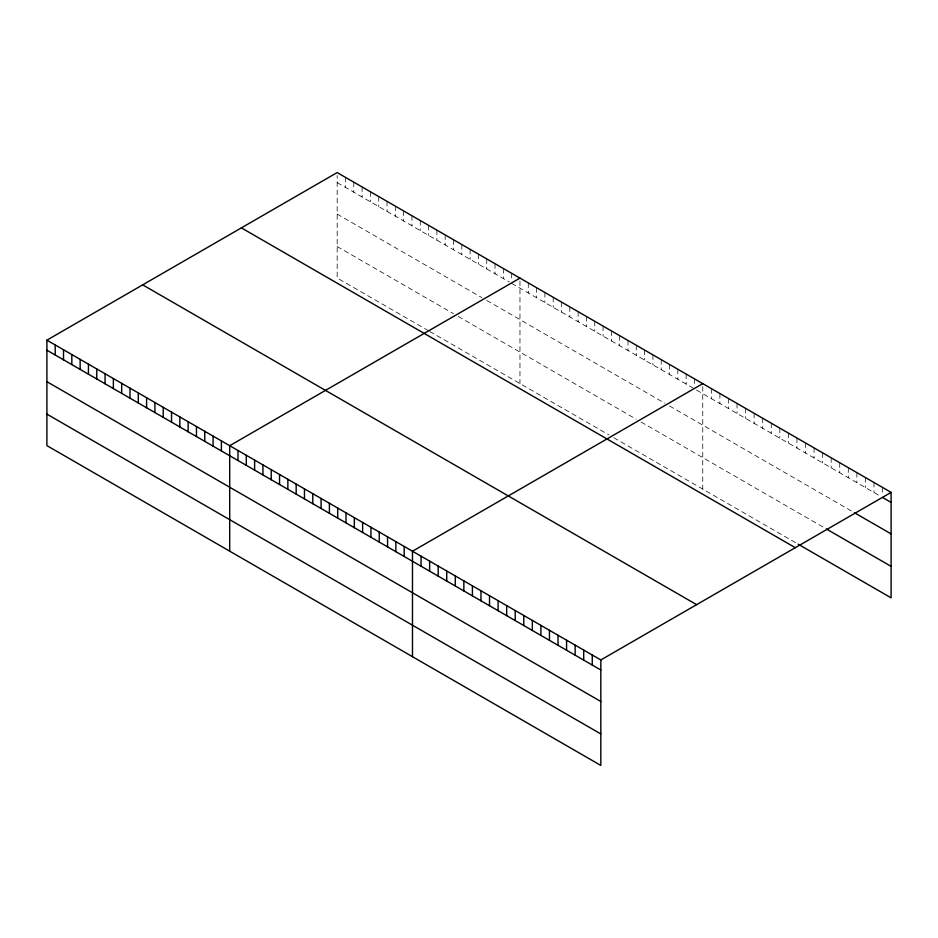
<?xml version="1.0" encoding="UTF-8"?>
<svg xmlns="http://www.w3.org/2000/svg" width="938" height="938" viewBox="0 0 938 938"><rect width="100%" height="100%" fill="white"/><g stroke="black" fill="none" stroke-linecap="round" stroke-linejoin="round"><path stroke-width="0.7" stroke-dasharray="4.69 3.52" d="M337.176 182.605L509.287 281.975M511.667 283.346L880.09 496.061M337.176 214.099L481.991 297.709M486.74 300.441L664.784 403.234M669.533 405.978L853.193 512.019M337.176 246.542L453.5 313.702M458.248 316.446L636.292 419.239M641.041 421.983L825.065 528.223M428.572 330.797L337.176 278.035L337.176 175.441M429.756 331.489L608.996 434.962M613.745 437.706L796.937 543.465M882.541 487.432L882.541 494.607M873.982 482.495L873.982 492.532M865.422 477.548L865.422 487.584M856.863 472.611L856.863 482.648M848.292 467.663L848.292 477.7M839.733 462.727L839.733 472.764M831.174 457.779L831.174 467.816M822.614 452.843L822.614 462.88M814.055 447.895L814.055 457.932M805.496 442.959L805.496 452.984M796.937 438.011L796.937 448.047M788.377 433.075L788.377 443.099M779.806 428.127L779.806 438.163M771.247 423.179L771.247 433.215M762.688 418.242L762.688 428.279M754.129 413.295L754.129 423.331M745.569 408.358L745.569 418.395M737.01 403.41L737.01 413.447M728.451 398.474L728.451 408.511M719.892 393.526L719.892 403.563M711.332 388.59L711.332 398.627M702.761 386.515L702.761 489.108M694.46 378.846L694.46 386.01M686.147 374.051L686.147 384.088M677.834 369.255L677.834 379.292M669.533 364.46L669.533 374.497M661.22 359.664L661.22 369.689M652.918 354.857L652.918 364.894M644.605 350.062L644.605 360.098M636.292 345.266L636.292 355.303M627.991 340.471L627.991 350.507M619.678 335.675L619.678 345.712M611.365 330.88L611.365 340.916M603.064 326.084L603.064 336.121M594.751 321.277L594.751 331.313M586.438 316.481L586.438 326.518M578.136 311.686L578.136 321.722M569.823 306.89L569.823 316.927M561.51 302.095L561.51 312.131M553.209 297.299L553.209 307.336M544.896 292.504L544.896 302.54M536.583 287.708L536.583 297.733M528.282 282.901L528.282 292.937M519.969 280.978L519.969 383.572M511.667 273.31L511.667 280.485M503.354 268.514L503.354 278.551M495.041 263.719L495.041 273.755M486.74 258.923L486.74 268.96M478.427 254.128L478.427 264.164M470.114 249.332L470.114 259.357M461.813 244.525L461.813 254.561M453.5 239.729L453.5 249.766M445.187 234.934L445.187 244.97M436.885 230.138L436.885 240.175M428.572 225.343L428.572 235.379M420.259 220.547L420.259 230.584M411.958 215.752L411.958 225.777M403.645 210.944L403.645 220.981M395.344 206.149L395.344 216.186M387.031 201.353L387.031 211.39M378.718 196.558L378.718 206.595M370.416 191.762L370.416 201.799M362.103 186.967L362.103 197.003M353.79 182.171L353.79 192.208M345.489 177.376L345.489 187.401"/><path stroke-width="1.41" d="M46.9 340.166L600.824 659.965L600.824 765.431L46.9 445.62L46.9 340.166L337.176 172.569L891.1 492.38L891.1 597.834L798.156 544.181M519.969 278.105L229.693 445.702L229.693 551.157M702.761 383.642L412.486 551.239L412.486 656.694M600.824 659.965L891.1 492.38M882.541 497.468L891.1 502.416M854.412 512.723L891.1 533.898M826.284 528.926L891.1 566.353M241.383 227.875L795.307 547.686M142.693 284.859L696.617 604.658M46.9 350.202L600.824 670.002M46.9 381.684L600.824 701.495M46.9 414.127L600.824 733.938M592.265 655.029L592.265 665.065M583.706 650.081L583.706 660.118M575.146 645.145L575.146 655.181M566.575 640.197L566.575 650.233M558.016 635.26L558.016 645.285M549.457 630.313L549.457 640.349M540.898 625.365L540.898 635.401M532.338 620.428L532.338 630.465M523.779 615.48L523.779 625.517M515.22 610.544L515.22 620.581M506.661 605.596L506.661 615.633M498.101 600.66L498.101 610.697M489.53 595.712L489.53 605.749M480.971 590.776L480.971 600.812M472.412 585.828L472.412 595.865M463.853 580.892L463.853 590.928M455.293 575.944L455.293 585.98M446.734 571.008L446.734 581.044M438.175 566.06L438.175 576.096M429.616 561.123L429.616 571.148M421.045 556.175L421.045 566.212M404.184 546.432L404.184 556.469M395.871 541.636L395.871 551.673M387.558 536.841L387.558 546.877M379.257 532.045L379.257 542.082M370.944 527.25L370.944 537.286M362.631 522.454L362.631 532.491M354.329 517.659L354.329 527.695M346.016 512.851L346.016 522.888M337.715 508.056L337.715 518.093M329.402 503.26L329.402 513.297M321.089 498.465L321.089 508.502M312.788 493.669L312.788 503.706M304.475 488.874L304.475 498.91M296.162 484.078L296.162 494.115M287.86 479.283L287.86 489.308M279.547 474.476L279.547 484.512M271.234 469.68L271.234 479.717M262.933 464.885L262.933 474.921M254.62 460.089L254.62 470.126M246.307 455.293L246.307 465.33M238.006 450.498L238.006 460.535M221.391 440.907L221.391 450.932M213.078 436.1L213.078 446.136M204.765 431.304L204.765 441.341M196.464 426.509L196.464 436.545M188.151 421.713L188.151 431.75M179.838 416.918L179.838 426.954M171.537 412.122L171.537 422.159M163.224 407.327L163.224 417.351M154.911 402.519L154.911 412.556M146.609 397.724L146.609 407.76M138.296 392.928L138.296 402.965M129.983 388.133L129.983 398.169M121.682 383.337L121.682 393.374M113.369 378.542L113.369 388.578M105.068 373.746L105.068 383.783M96.755 368.951L96.755 378.975M88.442 364.143L88.442 374.18M80.14 359.348L80.14 369.384M71.827 354.552L71.827 364.589M63.514 349.757L63.514 359.793M55.213 344.961L55.213 354.998"/></g></svg>
